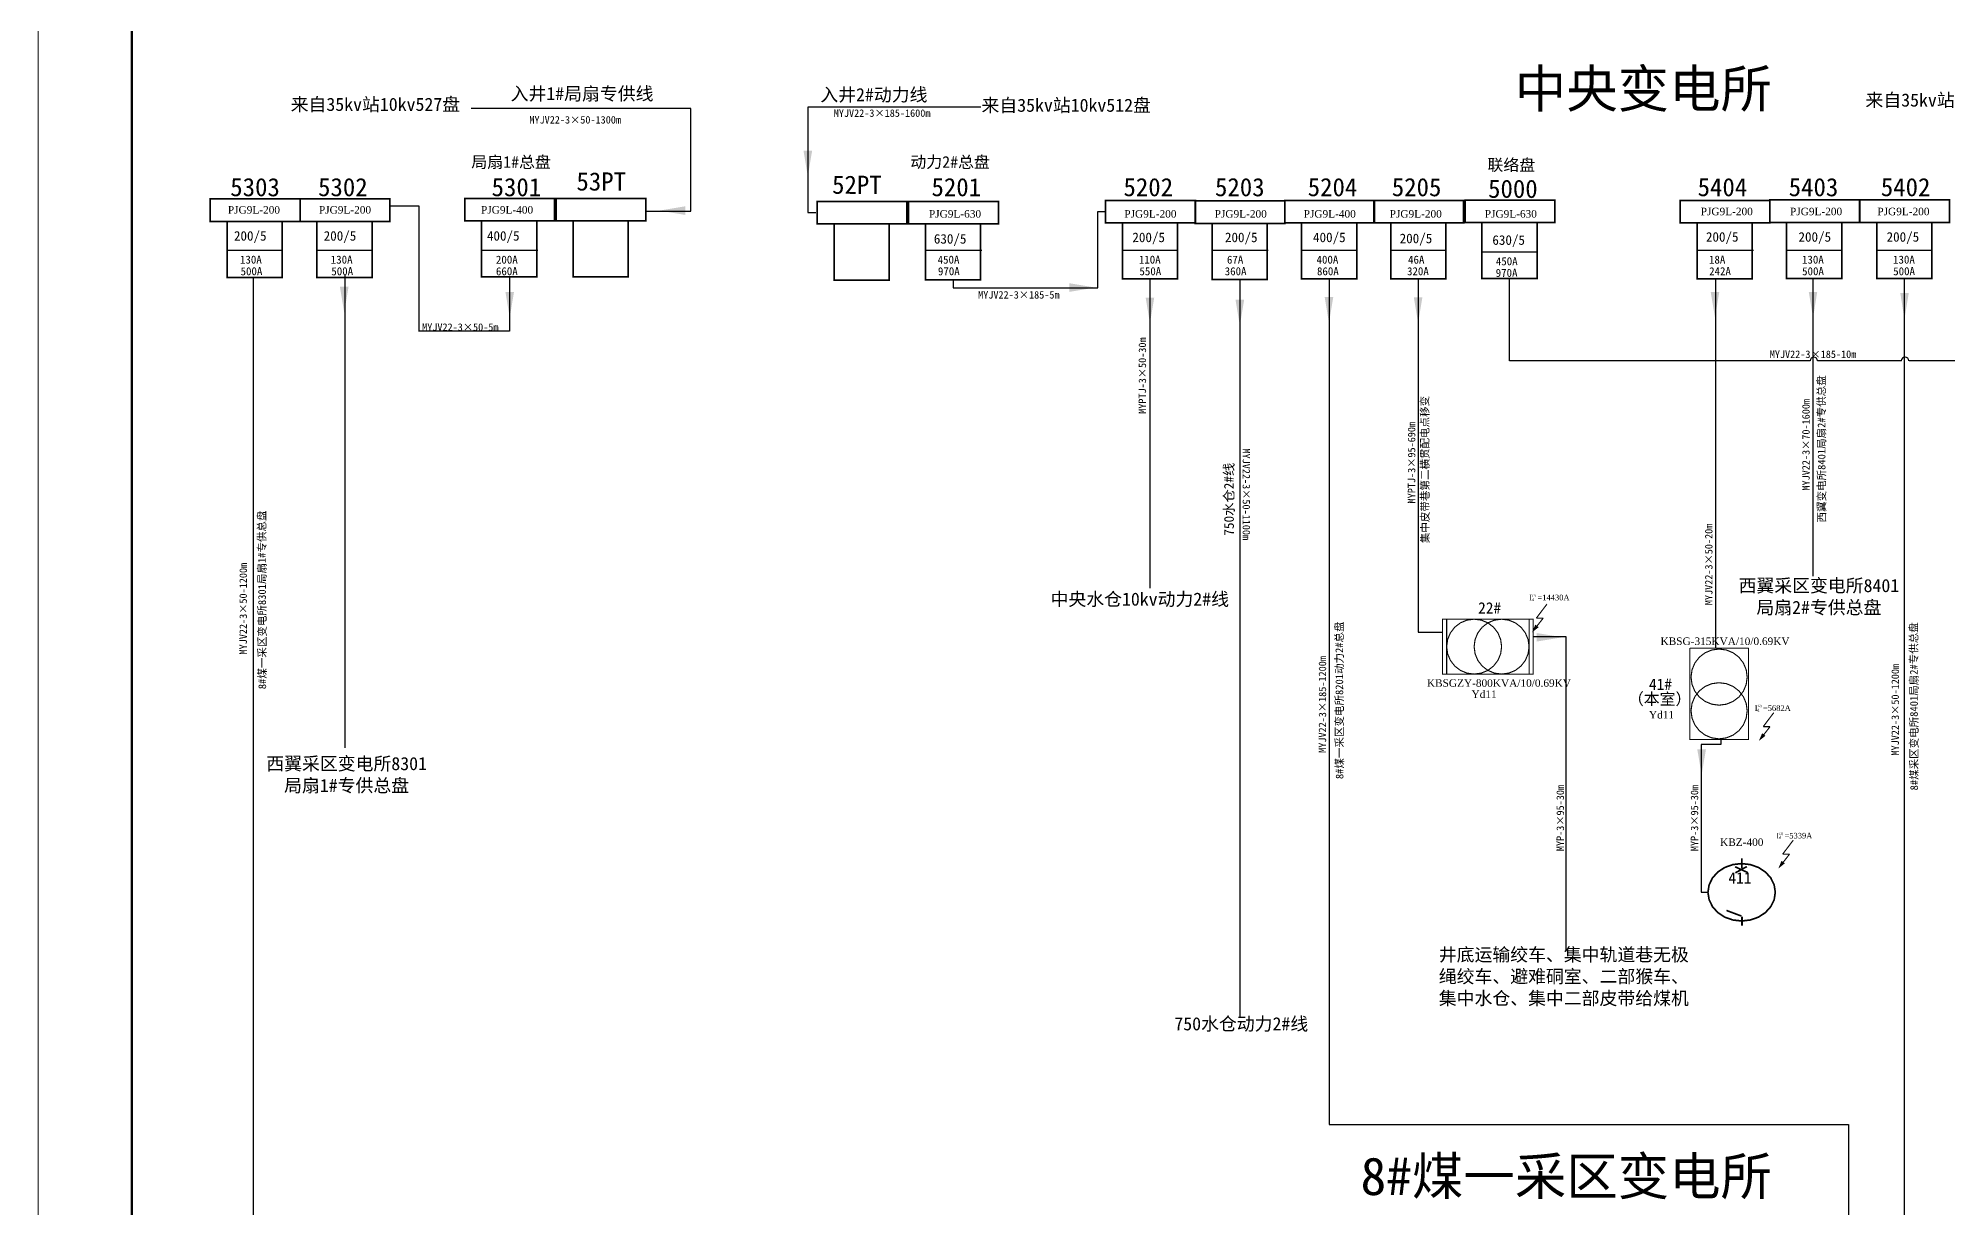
# Model space of a CAD drawing. Header units: millimetres. Extents: x 7398 to 12295, y -1725 to 5722.
# Drawn here: x 9230 to 10514, y 3788 to 4574 of the extents above; entities that cross this region are included whole.
import ezdxf

# ---------------------------------------------------------------- set-up
doc = ezdxf.new("R2010")
doc.units = ezdxf.units.MM
doc.linetypes.add('ACAD_ISO03W100', pattern=[30, 12, -18])
doc.layers.add('机电设备', color=7, linetype='Continuous', lineweight=0)
doc.styles.get("Standard").update_dxf_attribs({"font": 'arial.ttf'})
doc.styles.add('Times New Roman', font='times.ttf')
doc.styles.add('宋体', font='')
doc.styles.get('宋体').set_extended_font_data('宋体')

# ---------------------------------------------------------------- blocks, each defined once
blk = doc.blocks.new('lr_block_321')
at = {"layer": '机电设备', "color": 7, "const_width": 0.00045}
for points in [[(-0.08933, 0.45088), (-0.06533, 0.45088), (-0.06533, 0.44488), (-0.08933, 0.44488), (-0.08933, 0.45088)], [(-0.08482, 0.44488), (-0.08482, 0.42988), (-0.07008, 0.42988), (-0.07008, 0.44488)]]:
    blk.add_lwpolyline(points, dxfattribs=at)
blk = doc.blocks.new('lr_block_257')
at = {"layer": '机电设备', "color": 7, "const_width": 0.0003}
for points in [[(-0.2466, 0.32419), (-0.2466, 0.33886), (-0.22239, 0.33886), (-0.22239, 0.32419), (-0.2466, 0.32419)], [(-0.2466, 0.33886), (-0.22239, 0.33886)], [(-0.2466, 0.32419), (-0.2466, 0.33886)], [(-0.2455, 0.33152), (-0.24525, 0.32962), (-0.24451, 0.32786), (-0.24335, 0.32634), (-0.24183, 0.32517), (-0.24006, 0.32444), (-0.23816, 0.32419), (-0.23626, 0.32444), (-0.23449, 0.32517), (-0.23297, 0.32634), (-0.2318, 0.32786), (-0.23107, 0.32962), (-0.23082, 0.33152), (-0.23107, 0.33342), (-0.2318, 0.33519), (-0.23297, 0.33671), (-0.23449, 0.33788), (-0.23626, 0.33861), (-0.23816, 0.33886), (-0.24006, 0.33861), (-0.24183, 0.33788), (-0.24335, 0.33671), (-0.24451, 0.33519), (-0.24525, 0.33342), (-0.2455, 0.33152)], [(-0.2455, 0.32419), (-0.2455, 0.33886)], [(-0.23816, 0.33152), (-0.23791, 0.32962), (-0.23718, 0.32786), (-0.23601, 0.32634), (-0.23449, 0.32517), (-0.23272, 0.32444), (-0.23082, 0.32419), (-0.22892, 0.32444), (-0.22715, 0.32517), (-0.22563, 0.32634), (-0.22447, 0.32786), (-0.22373, 0.32962), (-0.22348, 0.33152), (-0.22373, 0.33342), (-0.22447, 0.33519), (-0.22563, 0.33671), (-0.22715, 0.33788), (-0.22892, 0.33861), (-0.23082, 0.33886), (-0.23272, 0.33861), (-0.23449, 0.33788), (-0.23601, 0.33671), (-0.23718, 0.33519), (-0.23791, 0.33342), (-0.23816, 0.33152)], [(-0.22348, 0.32419), (-0.22348, 0.33886)], [(-0.22239, 0.32419), (-0.22239, 0.33886)], [(-0.2466, 0.32419), (-0.22239, 0.32419)]]:
    blk.add_lwpolyline(points, dxfattribs=at)
blk = doc.blocks.new('lr_block_167')
at = {"layer": '机电设备', "color": 7, "const_width": 0.00045}
for points in [[(-0.11341, 0.4509), (-0.08941, 0.4509), (-0.08941, 0.4449), (-0.11341, 0.4449), (-0.11341, 0.4509)], [(-0.1089, 0.4449), (-0.1089, 0.4299), (-0.09416, 0.4299), (-0.09416, 0.4449)]]:
    blk.add_lwpolyline(points, dxfattribs=at)
blk = doc.blocks.new('lr_block_165')
at = {"layer": '机电设备', "color": 7, "const_width": 0.00045}
for points in [[(-0.13735, 0.45077), (-0.11335, 0.45077), (-0.11335, 0.44477), (-0.13735, 0.44477), (-0.13735, 0.45077)], [(-0.13284, 0.44477), (-0.13284, 0.42977), (-0.1181, 0.42977), (-0.1181, 0.44477)]]:
    blk.add_lwpolyline(points, dxfattribs=at)
blk = doc.blocks.new('lr_block_163')
at = {"layer": '机电设备', "color": 7, "const_width": 0.00045}
for points in [[(-0.22757, 0.4513), (-0.20357, 0.4513), (-0.20357, 0.4453), (-0.22757, 0.4453), (-0.22757, 0.4513)], [(-0.22307, 0.4453), (-0.22307, 0.4303), (-0.20832, 0.4303), (-0.20832, 0.4453)]]:
    blk.add_lwpolyline(points, dxfattribs=at)
blk = doc.blocks.new('lr_block_159')
at = {"layer": '机电设备', "color": 7, "const_width": 0.00045}
for points in [[(-0.27546, 0.45077), (-0.25146, 0.45077), (-0.25146, 0.44477), (-0.27546, 0.44477), (-0.27546, 0.45077)], [(-0.27095, 0.44477), (-0.27095, 0.42977), (-0.25621, 0.42977), (-0.25621, 0.44477)]]:
    blk.add_lwpolyline(points, dxfattribs=at)
blk = doc.blocks.new('lr_block_157')
at = {"layer": '机电设备', "color": 7, "const_width": 0.00045}
for points in [[(-0.29927, 0.45077), (-0.27527, 0.45077), (-0.27527, 0.44477), (-0.29927, 0.44477), (-0.29927, 0.45077)], [(-0.29477, 0.44477), (-0.29477, 0.42977), (-0.28003, 0.42977), (-0.28003, 0.44477)]]:
    blk.add_lwpolyline(points, dxfattribs=at)
blk = doc.blocks.new('lr_block_155')
at = {"layer": '机电设备', "color": 7, "const_width": 0.00045}
for points in [[(-0.32322, 0.45063), (-0.29922, 0.45063), (-0.29922, 0.44463), (-0.32322, 0.44463), (-0.32322, 0.45063)], [(-0.31871, 0.44463), (-0.31871, 0.42963), (-0.30397, 0.42963), (-0.30397, 0.44463)]]:
    blk.add_lwpolyline(points, dxfattribs=at)
blk = doc.blocks.new('lr_block_153')
at = {"layer": '机电设备', "color": 7, "const_width": 0.00045}
for points in [[(-0.34716, 0.45077), (-0.32316, 0.45077), (-0.32316, 0.44477), (-0.34716, 0.44477), (-0.34716, 0.45077)], [(-0.34266, 0.44477), (-0.34266, 0.42977), (-0.32792, 0.42977), (-0.32792, 0.44477)]]:
    blk.add_lwpolyline(points, dxfattribs=at)
blk = doc.blocks.new('lr_block_151')
at = {"layer": '机电设备', "color": 7, "const_width": 0.00045}
for points in [[(-0.39982, 0.4505), (-0.37582, 0.4505), (-0.37582, 0.4445), (-0.39982, 0.4445), (-0.39982, 0.4505)], [(-0.39531, 0.4445), (-0.39531, 0.4295), (-0.38057, 0.4295), (-0.38057, 0.4445)]]:
    blk.add_lwpolyline(points, dxfattribs=at)
blk = doc.blocks.new('lr_block_149')
at = {"layer": '机电设备', "color": 7, "const_width": 0.00045}
for points in [[(-0.47628, 0.4513), (-0.45228, 0.4513), (-0.45228, 0.4453), (-0.47628, 0.4453), (-0.47628, 0.4513)], [(-0.47177, 0.4453), (-0.47177, 0.4303), (-0.45703, 0.4303), (-0.45703, 0.4453)]]:
    blk.add_lwpolyline(points, dxfattribs=at)
blk = doc.blocks.new('lr_block_147')
at = {"layer": '机电设备', "color": 7, "const_width": 0.00045}
for points in [[(-0.50023, 0.45116), (-0.47623, 0.45116), (-0.47623, 0.44516), (-0.50023, 0.44516), (-0.50023, 0.45116)], [(-0.49572, 0.44516), (-0.49572, 0.43016), (-0.48098, 0.43016), (-0.48098, 0.44516)]]:
    blk.add_lwpolyline(points, dxfattribs=at)
blk = doc.blocks.new('lr_block_823')
at = {"layer": '机电设备', "true_color": 0xff0000}
blk.add_hatch(color=1, dxfattribs=at).paths.add_polyline_path([(-0.05948, 0.35806), (-0.05859, 0.35738), (-0.06036, 0.35599)], flags=17)
at = {"layer": '机电设备', "color": 1, "true_color": 0xff0000, "const_width": 0.0003}
for points in [[(-0.05636, 0.36357), (-0.05919, 0.35982)], [(-0.05736, 0.35982), (-0.06009, 0.35634)], [(-0.05919, 0.35982), (-0.05736, 0.35982)]]:
    blk.add_lwpolyline(points, dxfattribs=at)
blk = doc.blocks.new('lr_block_797')
at = {"layer": '机电设备', "true_color": 0xff0000}
blk.add_hatch(color=1, dxfattribs=at).paths.add_polyline_path([(-0.05978, 0.32398), (-0.05889, 0.3233), (-0.06065, 0.32191)], flags=17)
at = {"layer": '机电设备', "color": 1, "true_color": 0xff0000, "const_width": 0.0003}
for points in [[(-0.05665, 0.32949), (-0.05948, 0.32574)], [(-0.05765, 0.32574), (-0.06038, 0.32226)], [(-0.05948, 0.32574), (-0.05765, 0.32574)]]:
    blk.add_lwpolyline(points, dxfattribs=at)
blk = doc.blocks.new('lr_block_269')
at = {"layer": '机电设备', "color": 7, "const_width": 0.00045}
for points in [[(-0.06145, 0.31556), (-0.06175, 0.31754), (-0.06265, 0.31939), (-0.06409, 0.32098), (-0.06595, 0.3222), (-0.06812, 0.32297), (-0.07045, 0.32323), (-0.07278, 0.32297), (-0.07495, 0.3222), (-0.07681, 0.32098), (-0.07824, 0.31939), (-0.07914, 0.31754), (-0.07945, 0.31556), (-0.07914, 0.31358), (-0.07824, 0.31173), (-0.07681, 0.31014), (-0.07495, 0.30892), (-0.07278, 0.30816), (-0.07045, 0.30789), (-0.06812, 0.30816), (-0.06595, 0.30892), (-0.06409, 0.31014), (-0.06265, 0.31173), (-0.06175, 0.31358), (-0.06145, 0.31556)], [(-0.07219, 0.32238), (-0.06878, 0.32081)], [(-0.06905, 0.32244), (-0.07212, 0.32076)], [(-0.07042, 0.32465), (-0.07042, 0.32192)], [(-0.0745, 0.31071), (-0.07048, 0.3092)], [(-0.07035, 0.30909), (-0.07035, 0.30665)]]:
    blk.add_lwpolyline(points, dxfattribs=at)
blk = doc.blocks.new('lr_block_253')
at = {"layer": '机电设备', "color": 7, "const_width": 0.0003}
for points in [[(-0.06348, 0.37306), (-0.06373, 0.37501), (-0.06448, 0.37681), (-0.06567, 0.37837), (-0.06723, 0.37956), (-0.06904, 0.38031), (-0.07098, 0.38056), (-0.07292, 0.38031), (-0.07473, 0.37956), (-0.07628, 0.37837), (-0.07747, 0.37681), (-0.07822, 0.37501), (-0.07848, 0.37306), (-0.07822, 0.37112), (-0.07747, 0.36931), (-0.07628, 0.36776), (-0.07473, 0.36657), (-0.07292, 0.36582), (-0.07098, 0.36556), (-0.06904, 0.36582), (-0.06723, 0.36657), (-0.06567, 0.36776), (-0.06448, 0.36931), (-0.06373, 0.37112), (-0.06348, 0.37306)], [(-0.06348, 0.36406), (-0.06373, 0.36601), (-0.06448, 0.36781), (-0.06567, 0.36937), (-0.06723, 0.37056), (-0.06904, 0.37131), (-0.07098, 0.37156), (-0.07292, 0.37131), (-0.07473, 0.37056), (-0.07628, 0.36937), (-0.07747, 0.36781), (-0.07822, 0.36601), (-0.07848, 0.36406), (-0.07822, 0.36212), (-0.07747, 0.36031), (-0.07628, 0.35876), (-0.07473, 0.35757), (-0.07292, 0.35682), (-0.07098, 0.35656), (-0.06904, 0.35682), (-0.06723, 0.35757), (-0.06567, 0.35876), (-0.06448, 0.36031), (-0.06373, 0.36212), (-0.06348, 0.36406)]]:
    blk.add_lwpolyline(points, dxfattribs=at)
blk = doc.blocks.new('lr_block_827')
at = {"layer": '机电设备', "true_color": 0xff0000}
blk.add_hatch(color=1, dxfattribs=at).paths.add_polyline_path([(-0.32618, 0.35462), (-0.32529, 0.35394), (-0.32706, 0.35255)], flags=17)
at = {"layer": '机电设备', "color": 1, "true_color": 0xff0000, "const_width": 0.0003}
for points in [[(-0.32306, 0.36013), (-0.32589, 0.35638)], [(-0.32406, 0.35638), (-0.32679, 0.3529)], [(-0.32589, 0.35638), (-0.32406, 0.35638)]]:
    blk.add_lwpolyline(points, dxfattribs=at)

msp = doc.modelspace()

# ---------------------------------------------------------------- hatches: boundary and pattern name
for points in [[(9747.5, 4481.2), (9744.6, 4498.5), (9750.4, 4498.5)], [(9647.8, 4458.3), (9665.2, 4461.2), (9665.2, 4455.4)], [(9436, 4389.7), (9433.1, 4407.1), (9438.9, 4407.1)], [(9547.2, 4386.4), (9544.3, 4403.7), (9550.1, 4403.7)], [(9940.7, 4406.6), (9923.3, 4403.7), (9923.3, 4409.5)], [(10357.1, 4386.4), (10354.2, 4403.7), (10360, 4403.7)], [(10423, 4386.4), (10420.1, 4403.7), (10425.8, 4403.7)], [(10484.4, 4385.5), (10481.6, 4402.9), (10487.3, 4402.9)], [(9977.4, 4382.6), (9974.5, 4399.9), (9980.3, 4399.9)], [(10037.8, 4381), (10034.9, 4398.4), (10040.7, 4398.4)], [(10097.7, 4382.9), (10094.8, 4400.2), (10100.6, 4400.2)], [(10157.6, 4382.7), (10154.7, 4400.1), (10160.5, 4400.1)], [(10254.7, 4171.7), (10237.3, 4168.8), (10237.3, 4174.5)], [(10348.1, 4079.1), (10345.2, 4096.4), (10351, 4096.4)]]:
    msp.add_hatch(color=256).paths.add_polyline_path(points, flags=17)

# ---------------------------------------------------------------- linework, layer by layer
at = {"linetype": 'Continuous', "lineweight": 20}
msp.add_line((9230.3, 2894.5), (9230.3, 4695.4), dxfattribs=at)
at = {"linetype": 'Continuous', "lineweight": 70}
msp.add_line((9293.2, 2919.7), (9293.2, 4670.3), dxfattribs=at)
at = {"linetype": 'Continuous'}
for p, q in [((9669, 4527), (9521.3, 4527)), ((9521.3, 4527), (9521.3, 4527)), ((9669, 4457.9), (9669, 4527)), ((9639.2, 4457.9), (9669, 4457.9)), ((9977.4, 4411.8), (9977.4, 4204.7)), ((10037.7, 4412), (10037.7, 4406.8)), ((10037.7, 4406.8), (10037.7, 3916.6)), ((10097.9, 4412.4), (10097.9, 4407.1)), ((10097.9, 4407.1), (10097.9, 3844.4)), ((10157.7, 4412.4), (10157.7, 4407.1)), ((10157.7, 4407.1), (10157.7, 4175)), ((10219.1, 4407.3), (10219.1, 4412.6)), ((10219.1, 4357.3), (10219.1, 4407.3)), ((10357.4, 4412.1), (10357.4, 4282.5)), ((10484.3, 4412.3), (10484.3, 3766.1)), ((10421, 4357.3), (10219.1, 4357.3)), ((10473.4, 4357.3), (10426, 4357.3)), ((10482.4, 4357.3), (10473.1, 4357.3)), ((10798.6, 4357.3), (10487.6, 4357.3)), ((10357.4, 4282.5), (10357.4, 4164.9)), ((10157.7, 4175), (10173.6, 4175)), ((10361.1, 4099.7), (10347.8, 4099.7)), ((10347.8, 4099.7), (10347.8, 4000.4)), ((10361.1, 4103.5), (10361.1, 4099.7)), ((10347.8, 4000.4), (10352.4, 4000.4)), ((10097.8, 3844.4), (10446.8, 3844.4)), ((10446.8, 3844.4), (10446.8, 3668.6))]:
    msp.add_line(p, q, dxfattribs=at)
for p, q in [((9486.3, 4461.2), (9466.4, 4461.2)), ((9486.3, 4377.2), (9486.3, 4461.2)), ((9357.4, 4431.8), (9394.7, 4431.8)), ((9417.7, 4431.8), (9455, 4431.8)), ((9528.8, 4431.8), (9566.1, 4431.8)), ((9827.1, 4431.8), (9864.4, 4431.8)), ((9959.1, 4431.8), (9996.4, 4431.8)), ((10019.5, 4431.8), (10056.9, 4431.8)), ((10078.9, 4431.8), (10116.2, 4431.8)), ((10139.3, 4431.8), (10176.6, 4431.8)), ((10200.3, 4430.7), (10237.6, 4430.7)), ((10345.6, 4431.8), (10382.9, 4431.8)), ((10404.7, 4431.8), (10442, 4431.8)), ((10466, 4431.8), (10503.3, 4431.8)), ((9436.4, 4414.6), (9436.4, 4097.4)), ((9547.1, 4414.3), (9547.1, 4377.2)), ((9374.8, 4412.8), (9374.8, 3671.3)), ((9547.1, 4377.2), (9486, 4377.2)), ((10234.8, 4172.2), (10256.8, 4172.2)), ((10256.8, 4172.2), (10256.8, 3960.7))]:
    msp.add_line(p, q)
at = {"linetype": 'Continuous', "flags": 128}
for points in [[(9863.7, 4527.9), (9863.7, 4527.9), (9747.6, 4527.9), (9747.6, 4457), (9752.9, 4457)], [(9845.1, 4411.7), (9845.1, 4406.4), (9942.3, 4406.4), (9942.3, 4457.6), (9947.6, 4457.6)], [(10422.8, 4412.4), (10422.8, 4407.1), (10422.8, 4212.7), (10422.8, 4212.7)]]:
    msp.add_lwpolyline(points, dxfattribs=at)
at = {"linetype": 'Continuous'}
for centre in [(10423.5, 4357.3), (10484.8, 4357.3)]:
    msp.add_arc(centre, 2.51, 0, 180, dxfattribs=at)
at = {"layer": '机电设备', "color": 7, "const_width": 0.754}
for points in [[(10340.2, 4164.4), (10379.8, 4164.4)], [(10340.2, 4164.4), (10340.2, 4102.6)], [(10379.6, 4164.4), (10379.6, 4102.7)], [(10340.2, 4103), (10379.7, 4103)]]:
    msp.add_lwpolyline(points, dxfattribs=at)

# ---------------------------------------------------------------- block references
at = {"layer": '机电设备', "color": 7, "xscale": 2514.077429430967, "yscale": 2514.077429430414, "zscale": 2514.077429430664}
for name, p in [('lr_block_147', (10603.6, 3331.9)), ('lr_block_147', (10663.9, 3331.9)), ('lr_block_149', (10714.4, 3331.9)), ('lr_block_149', (10775.8, 3331.9)), ('lr_block_153', (10820.4, 3331.9)), ('lr_block_157', (10820.4, 3331.9)), ('lr_block_159', (10820.4, 3331.9)), ('lr_block_163', (10761.3, 3330.8)), ('lr_block_165', (10679, 3331.9)), ('lr_block_167', (10679, 3331.9)), ('lr_block_321', (10679, 3331.9)), ('lr_block_149', (10951.2, 3329.8)), ('lr_block_151', (10820.4, 3331.9)), ('lr_block_155', (10820.4, 3331.9)), ('lr_block_257', (10794, 3331.9)), ('lr_block_253', (10538.3, 3207)), ('lr_block_269', (10552.1, 3207))]:
    msp.add_blockref(name, p, dxfattribs=at)
at = {"layer": '机电设备', "color": 1, "true_color": 0xff0000, "xscale": 2514.077429430967, "yscale": 2514.077429430414, "zscale": 2514.077429430664}
for name, p in [('lr_block_827', (11056.4, 3288.6)), ('lr_block_823', (10538.3, 3207)), ('lr_block_797', (10552.1, 3207))]:
    msp.add_blockref(name, p, dxfattribs=at)

# ---------------------------------------------------------------- texts
at = {"color": 7}
for s, height, style, p in [('MYJV22-3×50-1300m', 5.028, '宋体', (9560.4, 4516.8)), (' MYJV22-3×185-1600m', 5.028, '宋体', (9761.5, 4521.3)), ('PJG9L-200', 5.03, 'Times New Roman', (9357.8, 4456.3)), ('PJG9L-200', 5.03, 'Times New Roman', (9419, 4456.3)), ('PJG9L-400', 5.03, 'Times New Roman', (9527.9, 4456.3)), ('PJG9L-630', 5.03, 'Times New Roman', (9828.9, 4453.6)), ('PJG9L-200', 5.03, 'Times New Roman', (9960.2, 4453.6)), ('PJG9L-200', 5.03, 'Times New Roman', (10020.9, 4453.6)), ('PJG9L-400', 5.03, 'Times New Roman', (10080.7, 4453.6)), ('PJG9L-200', 5.03, 'Times New Roman', (10138.5, 4453.6)), ('PJG9L-630', 5.03, 'Times New Roman', (10202.4, 4453.6)), ('PJG9L-200', 5.03, 'Times New Roman', (10347.5, 4455.2)), ('PJG9L-200', 5.03, 'Times New Roman', (10407.5, 4455.2)), ('PJG9L-200', 5.03, 'Times New Roman', (10466.2, 4455.2)), ('  MYJV22-3×185-5m', 5.028, '宋体', (9855.1, 4399.2)), ('  MYJV22-3×50-5m', 5.028, '宋体', (9481.5, 4377.5)), ('MYJV22-3×185-10m', 5.028, '宋体', (10393.9, 4359.3)), ('(2)', 1.51, 'Times New Roman', (10234.3, 4199.1)), ('KBSG-315KVA/10/0.69KV', 5.028, 'Times New Roman', (10320.5, 4166.5)), ('KBSGZY-800KVA/10/0.69KV', 5.028, 'Times New Roman', (10163.5, 4138.4)), ('Yd11', 5.03, 'Times New Roman', (10193.5, 4130.9)), ('Yd11', 5.03, 'Times New Roman', (10312.7, 4117.1)), ('(2)', 1.51, 'Times New Roman', (10385.8, 4124.9)), ('KBZ-400', 5.03, 'Times New Roman', (10360.5, 4031.5)), ('(2)', 1.51, 'Times New Roman', (10400.3, 4039.1))]:
    msp.add_text(s, height=height, dxfattribs=dict(at, style=style)).set_placement(p)
at = {"style": '宋体'}
for s, height, rotation, p in [('局扇1#总盘', 7.84, 359.8672, (9521.4, 4487.1)), ('动力2#总盘', 7.84, 359.8672, (9816.4, 4487.1)), ('联络盘', 7.84, 359.8672, (10204.2, 4485.1)), ('5303', 12.25, 359.8672, (9359.4, 4468)), ('5302', 12.25, 359.8672, (9418.4, 4468)), ('5301', 12.25, 359.8672, (9535, 4468)), ('53PT', 12.25, 359.8672, (9592, 4471.8)), ('52PT', 12.25, 359.8672, (9763.8, 4469.6)), ('5201', 12.25, 359.8672, (9830.6, 4468)), ('5202', 12.25, 359.8672, (9959.6, 4468)), ('5203', 12.25, 359.8672, (10021.1, 4468)), ('5204', 12.25, 359.8672, (10083.4, 4468)), ('5000', 12.25, 359.8672, (10204.6, 4466.9)), ('5404', 12.25, 359.8672, (10345.4, 4468)), ('5403', 12.25, 359.8672, (10406.6, 4468)), ('5402', 12.25, 359.8672, (10468.5, 4468)), ('200/5', 6.44, 0.0648, (9361.9, 4438.1)), ('200/5', 6.44, 0.0648, (9422.2, 4438.1)), ('400/5', 6.44, 0.0648, (9531.9, 4438.1)), ('630/5', 6.44, 0.0648, (9832.2, 4436.1)), ('200/5', 6.44, 0.0648, (9965.6, 4437.1)), ('200/5', 6.44, 0.0648, (10027.8, 4437.1)), ('400/5', 6.44, 0.0648, (10087, 4437.1)), ('200/5', 6.44, 0.0648, (10145.2, 4436.4)), ('630/5', 6.44, 0.0648, (10207.5, 4435.3)), ('200/5', 6.44, 0.0648, (10351, 4437.4)), ('200/5', 6.44, 0.0648, (10413.2, 4437.4)), ('200/5', 6.44, 0.0648, (10472.4, 4437.4)), (' 130A', 5.38, 0.4893, (9362.3, 4422.6)), (' 130A', 5.38, 0.4893, (9423.3, 4422.6)), (' 200A', 5.38, 0.4893, (9534.3, 4422.6)), (' 450A', 5.38, 0.4893, (9831.1, 4422.6)), (' 110A', 5.38, 0.4893, (9966.3, 4422.6)), (' 67A', 5.38, 0.4893, (10025.5, 4422.6)), (' 46A', 5.38, 0.4893, (10147.2, 4422.6)), (' 450A', 5.38, 0.4893, (10206.2, 4421.5)), (' 18A', 5.38, 0.4893, (10349.4, 4422.6)), (' 130A', 5.38, 0.4893, (10411.9, 4422.6)), (' 130A', 5.38, 0.4893, (10473.1, 4422.6)), (' 500A', 5.38, 0.4893, (9362.7, 4414.8)), (' 500A', 5.38, 0.4893, (9423.7, 4414.8)), (' 660A', 5.38, 0.4893, (9534.3, 4414.8)), (' 970A', 5.38, 0.4893, (9831.3, 4414.8)), (' 550A', 5.38, 0.4893, (9966.7, 4414.8)), (' 360A', 5.38, 0.4893, (10024, 4414.8)), (' 320A', 5.38, 0.4893, (10146.5, 4414.8)), (' 970A', 5.38, 0.4893, (10206.1, 4413.7)), (' 242A', 5.38, 0.4893, (10349.5, 4414.8)), (' 500A', 5.38, 0.4893, (10412, 4414.8)), (' 500A', 5.38, 0.4893, (10473.2, 4414.8)), ('西翼变电所8401局扇2#专供总盘', 5.18, 90.1508, (10431.4, 4248.8)), ('集中皮带巷第二横贯配电点移变', 5.18, 90.1508, (10164.9, 4234.9)), ('750水仓2#线', 6.54, 90.1508, (10033.8, 4239.9)), ('8#煤一采区变电所8301局扇1#专供总盘', 5.18, 90.1508, (9383.5, 4136.8)), ('22#', 7.6, 359.8672, (10197.9, 4187.6)), ('8#煤一采区变电所8201动力2#总盘', 5.18, 90.1508, (10107.4, 4076.4)), ('8#煤采区变电所8401局扇2#专供总盘', 5.18, 90.1508, (10493.5, 4068.8)), ('（本室）', 7.8, 359.8672, (10298.6, 4126.4)), ('41#', 7.6, 359.8672, (10312.7, 4136.3)), ('411', 7.6, 359.8672, (10366.1, 4006.2))]:
    msp.add_text(s, height=height, rotation=rotation, dxfattribs=at).set_placement(p)
at = {"color": 7, "style": '宋体'}
for s, height, rotation, p in [('5205', 12.25, 359.8672, (10139.9, 4468)), (' 400A', 5.38, 0.4893, (10085.7, 4422.6)), (' 860A', 5.38, 0.4893, (10086, 4414.8)), ('MYPTJ-3×50-30m', 5.028, 90, (9974.8, 4321.8)), ('MYJV22-3×70-1600m', 5.028, 90, (10420.7, 4270.2)), ('MYPTJ-3×95-690m', 5.028, 90, (10155.7, 4261.6)), ('MYJV22-3×50-1100m', 5.028, 270, (10039.7, 4298.5)), ('  MYJV22-3×50-20m', 5.028, 90, (10355.4, 4186.4)), ('MYJV22-3×50-1200m', 5.028, 90, (9370.6, 4160.1)), ('  MYJV22-3×185-1200m', 5.028, 90, (10095.8, 4087.2)), ('MYJV22-3×50-1200m', 5.028, 90, (10480.7, 4092.2)), ('MYP-3×95-30m', 5.028, 90, (10255.6, 4028)), ('MYP-3×95-30m', 5.028, 90, (10345.8, 4028))]:
    msp.add_text(s, height=height, rotation=rotation, dxfattribs=at).set_placement(p)
at = {"color": 7, "linetype": 'ACAD_ISO03W100', "style": 'Times New Roman'}
for s, height, p in [('I', 3.77, (10232.3, 4196.5)), ('d', 1.89, (10234, 4196.1)), ('=14430A', 3.77, (10237.8, 4196.5)), ('I', 3.77, (10383.8, 4122.2)), ('d', 1.89, (10385.5, 4121.8)), ('=5682A', 3.77, (10389.3, 4122.2)), ('I', 3.77, (10398.3, 4036.5)), ('d', 1.89, (10400, 4036.1)), ('=5339A', 3.77, (10403.8, 4036.5))]:
    msp.add_text(s, height=height, dxfattribs=at).set_placement(p)
for s, insert, char_height, width, attachment_point in [('{\\fSTSong|b0|i0|c134|p2; 中央变电所 }', (10205.3, 4552.9), 25.342, 1005.458, 1), ('{\\fFangSong|b0|i0|c134|p49;入井1#局扇专供线}', (9547.8, 4541.3), 8.799, 175.352, 1), ('{\\fFangSong|b0|i0|c134|p49;来自35kv站10kv527盘}', (9400, 4534.1), 8.799, 175.352, 1), ('{\\fFangSong|b0|i0|c134|p49;入井2#动力线}', (9755.9, 4540.6), 8.799, 175.352, 1), ('{\\fFangSong|b0|i0|c134|p49;来自35kv站10kv512盘}', (9864.2, 4533.5), 8.799, 175.352, 1), ('{\\fFangSong|b0|i0|c134|p49;来自35kv站10kv526盘}', (10458.2, 4537), 8.799, 175.352, 1), ('{\\fFangSong|b0|i0|c134|p49;西翼采区变电所8401\\P局扇2#专供总盘}', (10426.9, 4210.8), 8.799, 175.352, 2), ('{\\fFangSong|b0|i0|c134|p49;中央水仓10kv动力2#线}', (9910.6, 4201.7), 8.799, 175.352, 1), ('{\\fFangSong|b0|i0|c134|p49;西翼采区变电所8301\\P局扇1#专供总盘}', (9437.6, 4091.2), 8.799, 175.352, 2), ('{\\fFangSong|b0|i0|c134|p49;井底运输绞车、集中轨道巷无极绳绞车、避难硐室、二部猴车、集中水仓、集中二部皮带给煤机}', (10171.5, 3962.9), 8.799, 175.352, 1), ('{\\fFangSong|b0|i0|c134|p49;750水仓动力2#线}', (9993.8, 3916.4), 8.799, 175.352, 1), ('{\\fSTSong|b0|i0|c134|p2; 8#煤一采区变电所 }', (10101.7, 3822.3), 25.342, 1005.458, 1)]:
    msp.add_mtext(s, dxfattribs=dict(insert=insert, char_height=char_height, width=width, attachment_point=attachment_point))

doc.saveas('drawing.dxf')
